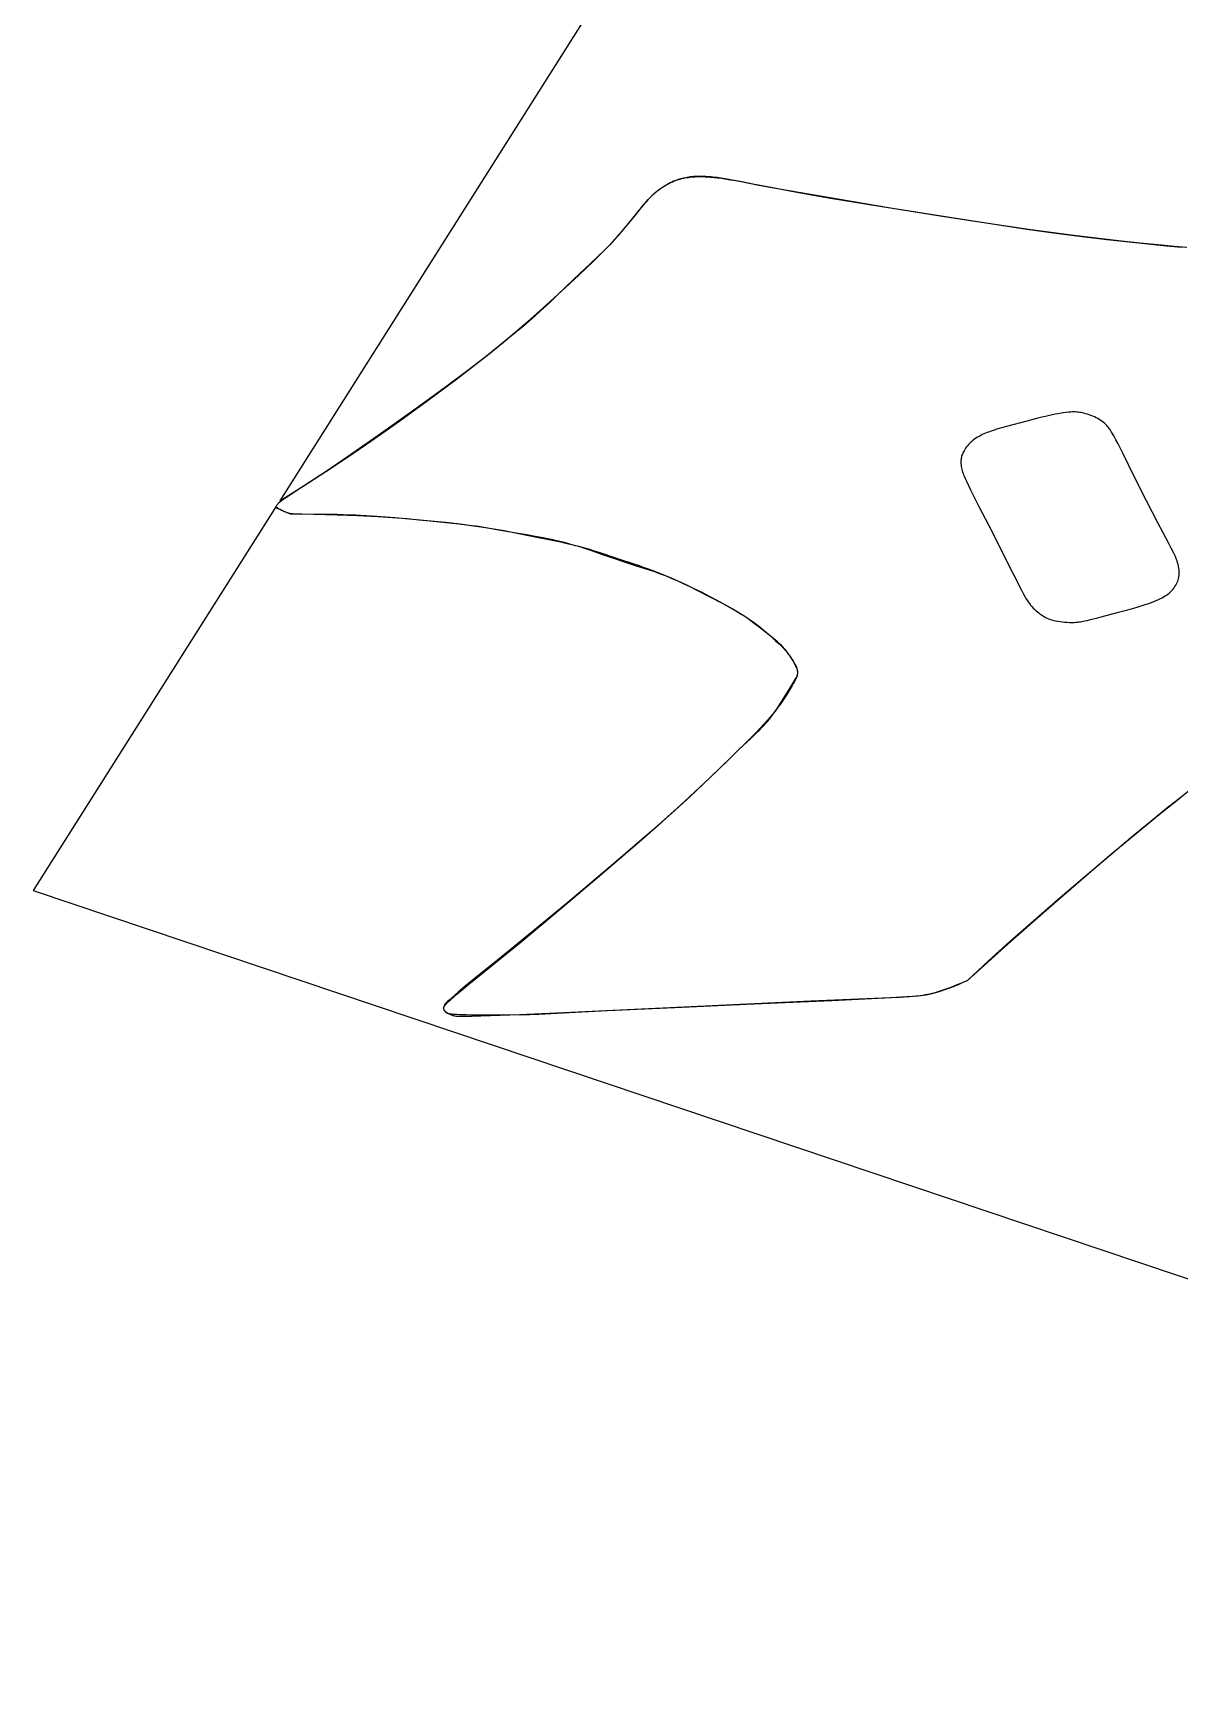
# Model space of a CAD drawing. Extents: x -19 to 976, y -62 to 664.
# Drawn here: x -19.4 to 306.5, y -61.5 to 411.2 of the extents above; entities that cross this region are included whole.
import ezdxf

# ---------------------------------------------------------------- set-up
doc = ezdxf.new("R2010")
doc.units = 0

msp = doc.modelspace()

# ---------------------------------------------------------------- linework, layer by layer
at = {"layer": '12'}
for p, q in [((294.623846, 663.977937), (50.701576, 278.2385)), ((161.253416, 368.450676), (161.763269, 368.699908)), ((161.763269, 368.699908), (162.286121, 368.93439)), ((162.286121, 368.93439), (162.821171, 369.153757)), ((162.821171, 369.153757), (163.367592, 369.357679)), ((163.367592, 369.357679), (163.90869, 369.539967)), ((163.90869, 369.539967), (164.460145, 369.704936)), ((164.460145, 369.704936), (165.020916, 369.852272)), ((165.020916, 369.852272), (165.589941, 369.981698)), ((165.589941, 369.981698), (166.166146, 370.092964)), ((166.166146, 370.092964), (166.748438, 370.185866)), ((166.748438, 370.185866), (167.222031, 370.247532)), ((167.222031, 370.247532), (167.698026, 370.29844)), ((167.698026, 370.29844), (168.175962, 370.338537)), ((168.175962, 370.338537), (168.655375, 370.367786)), ((168.655375, 370.367786), (169.361726, 370.393414)), ((169.361726, 370.393414), (170.068876, 370.400798)), ((170.068876, 370.400798), (170.77594, 370.389928)), ((170.77594, 370.389928), (171.570679, 370.35934)), ((171.570679, 370.35934), (172.363991, 370.313089)), ((172.363991, 370.313089), (173.155298, 370.25121)), ((173.155298, 370.25121), (174.182961, 370.151504)), ((174.182961, 370.151504), (175.207701, 370.036918)), ((175.207701, 370.036918), (176.229114, 369.907501)), ((176.229114, 369.907501), (177.246793, 369.763304)), ((177.246793, 369.763304), (178.83621, 369.518544)), ((178.83621, 369.518544), (180.42034, 369.256202)), ((180.42034, 369.256202), (181.998816, 368.976335)), ((181.998816, 368.976335), (185.684103, 368.282528)), ((155.446343, 363.852831), (155.924919, 364.361049)), ((155.924919, 364.361049), (156.384116, 364.829641)), ((156.384116, 364.829641), (156.858524, 365.290107)), ((156.858524, 365.290107), (157.347878, 365.742181)), ((157.347878, 365.742181), (157.793073, 366.132779)), ((157.793073, 366.132779), (158.25611, 366.512192)), ((158.25611, 366.512192), (158.736459, 366.879982)), ((158.736459, 366.879982), (159.233574, 367.235734)), ((159.233574, 367.235734), (159.746885, 367.579041)), ((159.746885, 367.579041), (160.275811, 367.909508)), ((160.275811, 367.909508), (160.757341, 368.187075)), ((160.757341, 368.187075), (161.253416, 368.450676)), ((185.684103, 368.282528), (189.35947, 367.561291)), ((189.35947, 367.561291), (197.642184, 365.954188)), ((197.642184, 365.954188), (202.425871, 365.087457)), ((202.425871, 365.087457), (207.223862, 364.263831)), ((207.223862, 364.263831), (221.266489, 361.969591)), ((148.976559, 356.05392), (153.115356, 361.1551)), ((153.115356, 361.1551), (154.520971, 362.820916)), ((154.520971, 362.820916), (154.978326, 363.339414)), ((154.978326, 363.339414), (155.446343, 363.852831)), ((221.266489, 361.969591), (241.745906, 358.72251)), ((147.070009, 353.805965), (148.034048, 354.925088)), ((148.034048, 354.925088), (148.976559, 356.05392)), ((241.745906, 358.72251), (263.10835, 355.4897)), ((263.10835, 355.4897), (271.339745, 354.335513)), ((142.983183, 349.450294), (144.038536, 350.521458)), ((144.038536, 350.521458), (145.072422, 351.603692)), ((145.072422, 351.603692), (146.084622, 352.696768)), ((146.084622, 352.696768), (147.070009, 353.805965)), ((271.339745, 354.335513), (279.592212, 353.264298)), ((279.592212, 353.264298), (285.857183, 352.518272)), ((285.857183, 352.518272), (292.134049, 351.827434)), ((292.134049, 351.827434), (302.786576, 350.75491)), ((302.786576, 350.75491), (307.074709, 350.365222)), ((135.827697, 342.500782), (139.752293, 346.275147)), ((139.752293, 346.275147), (142.983183, 349.450294)), ((131.835786, 338.764135), (135.827697, 342.500782)), ((125.587171, 333.075868), (131.835786, 338.764135)), ((121.9165, 329.824665), (125.587171, 333.075868)), ((114.253923, 323.305001), (118.192291, 326.605989)), ((118.192291, 326.605989), (121.9165, 329.824665)), ((110.241763, 320.051597), (114.253923, 323.305001)), ((105.597423, 316.403544), (110.241763, 320.051597)), ((92.894073, 306.850092), (100.885552, 312.801819)), ((100.885552, 312.801819), (105.597423, 316.403544)), ((84.788497, 300.980959), (92.894073, 306.850092)), ((270.330448, 302.64754), (269.519064, 302.473917)), ((271.145864, 302.810811), (270.330448, 302.64754)), ((271.965066, 302.963679), (271.145864, 302.810811)), ((272.787801, 303.106098), (271.965066, 302.963679)), ((273.487878, 303.217506), (272.787801, 303.106098)), ((274.192482, 303.31252), (273.487878, 303.217506)), ((274.900898, 303.391049), (274.192482, 303.31252)), ((275.612399, 303.453004), (274.900898, 303.391049)), ((276.020195, 303.475971), (275.612399, 303.453004)), ((276.429046, 303.484355), (276.020195, 303.475971)), ((276.837969, 303.47814), (276.429046, 303.484355)), ((277.245981, 303.45734), (276.837969, 303.47814)), ((277.652111, 303.422004), (277.245981, 303.45734)), ((278.056715, 303.366243), (277.652111, 303.422004)), ((278.457155, 303.29631), (278.056715, 303.366243)), ((278.852502, 303.212369), (278.457155, 303.29631)), ((279.241831, 303.11462), (278.852502, 303.212369)), ((279.771008, 302.972896), (279.241831, 303.11462)), ((280.292589, 302.816922), (279.771008, 302.972896)), ((280.805855, 302.646915), (280.292589, 302.816922)), ((281.310095, 302.463109), (280.805855, 302.646915)), ((76.570428, 295.195585), (84.788497, 300.980959)), ((252.951204, 298.04297), (252.16825, 297.770478)), ((253.742351, 298.302575), (252.951204, 298.04297)), ((254.541291, 298.54917), (253.742351, 298.302575)), ((255.912893, 298.952924), (254.541291, 298.54917)), ((257.293414, 299.34018), (255.912893, 298.952924)), ((263.102282, 300.874765), (257.293414, 299.34018)), ((266.242662, 301.69218), (263.102282, 300.874765)), ((263.102282, 300.874765), (263.102282, 300.874765)), ((267.329628, 301.964185), (266.242662, 301.69218)), ((268.421836, 302.224781), (267.329628, 301.964185)), ((269.519064, 302.473917), (268.421836, 302.224781)), ((281.804612, 302.265758), (281.310095, 302.463109)), ((282.288719, 302.055135), (281.804612, 302.265758)), ((282.76025, 301.823566), (282.288719, 302.055135)), ((283.218716, 301.578446), (282.76025, 301.823566)), ((283.663379, 301.320163), (283.218716, 301.578446)), ((284.093532, 301.04913), (283.663379, 301.320163)), ((284.508484, 300.765783), (284.093532, 301.04913)), ((284.907579, 300.470574), (284.508484, 300.765783)), ((285.134124, 300.294088), (284.907579, 300.470574)), ((285.350308, 300.110827), (285.134124, 300.294088)), ((285.555753, 299.921113), (285.350308, 300.110827)), ((285.812407, 299.654256), (285.555753, 299.921113)), ((286.051348, 299.378792), (285.812407, 299.654256)), ((286.272026, 299.095344), (286.051348, 299.378792)), ((286.567643, 298.683246), (286.272026, 299.095344)), ((286.845191, 298.264522), (286.567643, 298.683246)), ((287.175226, 297.732587), (286.845191, 298.264522)), ((70.224764, 290.858655), (76.570428, 295.195585)), ((76.570428, 295.195585), (76.570428, 295.195585)), ((245.653971, 293.151309), (245.40233, 292.769839)), ((245.925122, 293.525609), (245.653971, 293.151309)), ((246.215401, 293.892202), (245.925122, 293.525609)), ((246.524397, 294.250572), (246.215401, 293.892202)), ((246.808259, 294.551426), (246.524397, 294.250572)), ((247.108898, 294.843486), (246.808259, 294.551426)), ((247.425811, 295.126256), (247.108898, 294.843486)), ((247.758452, 295.399254), (247.425811, 295.126256)), ((248.169361, 295.707085), (247.758452, 295.399254)), ((248.597322, 296.002308), (248.169361, 295.707085)), ((249.041604, 296.284421), (248.597322, 296.002308)), ((249.485309, 296.549233), (249.041604, 296.284421)), ((249.942995, 296.801078), (249.485309, 296.549233)), ((250.41395, 297.039563), (249.942995, 296.801078)), ((250.840747, 297.236967), (250.41395, 297.039563)), ((251.275672, 297.424703), (250.840747, 297.236967)), ((251.718313, 297.602596), (251.275672, 297.424703)), ((252.16825, 297.770478), (251.718313, 297.602596)), ((287.492655, 297.196593), (287.175226, 297.732587)), ((287.797391, 296.656695), (287.492655, 297.196593)), ((288.415622, 295.517388), (287.797391, 296.656695)), ((289.014659, 294.372645), (288.415622, 295.517388)), ((290.453517, 291.535009), (289.014659, 294.372645)), ((63.797241, 286.586285), (70.224764, 290.858655)), ((244.33349, 289.70204), (244.326182, 289.250939)), ((244.326182, 289.250939), (244.339601, 288.799912)), ((244.355801, 289.999743), (244.33349, 289.70204)), ((244.339601, 288.799912), (244.37373, 288.349466)), ((244.39514, 290.296508), (244.355801, 289.999743)), ((244.37373, 288.349466), (244.409985, 287.962648)), ((244.451441, 290.591817), (244.39514, 290.296508)), ((244.524606, 290.885153), (244.451441, 290.591817)), ((244.614507, 291.176005), (244.524606, 290.885153)), ((244.740041, 291.50271), (244.614507, 291.176005)), ((244.881792, 291.825872), (244.740041, 291.50271)), ((245.039565, 292.14506), (244.881792, 291.825872)), ((245.213154, 292.459853), (245.039565, 292.14506)), ((245.40233, 292.769839), (245.213154, 292.459853)), ((293.721533, 284.931919), (290.453517, 291.535009)), ((57.289096, 282.379296), (63.797241, 286.586285)), ((244.409985, 287.962648), (244.468861, 287.577313)), ((244.468861, 287.577313), (244.550251, 287.194162)), ((244.550251, 287.194162), (244.654003, 286.813893)), ((244.654003, 286.813893), (244.78598, 286.402782)), ((244.78598, 286.402782), (244.930991, 285.994011)), ((244.930991, 285.994011), (245.088966, 285.587802)), ((245.088966, 285.587802), (245.337314, 284.988805)), ((245.337314, 284.988805), (245.597167, 284.39241)), ((245.597167, 284.39241), (245.868477, 283.798731)), ((245.868477, 283.798731), (246.458387, 282.55555)), ((297.09157, 278.187308), (293.721533, 284.931919)), ((50.701576, 278.2385), (57.289096, 282.379296)), ((246.458387, 282.55555), (247.065642, 281.316815)), ((247.065642, 281.316815), (249.460938, 276.583637)), ((49.529288, 276.463283), (-19.429907, 167.410999)), ((49.919026, 276.203507), (49.529288, 276.463283)), ((50.322345, 275.954997), (49.919026, 276.203507)), ((50.73863, 275.718127), (50.322345, 275.954997)), ((51.167256, 275.49326), (50.73863, 275.718127)), ((51.607566, 275.280734), (51.167256, 275.49326)), ((51.969722, 275.120769), (51.607566, 275.280734)), ((52.342798, 274.974756), (51.969722, 275.120769)), ((52.725784, 274.843086), (52.342798, 274.974756)), ((53.117647, 274.726117), (52.725784, 274.843086)), ((53.517322, 274.624168), (53.117647, 274.726117)), ((53.896649, 274.55219), (53.517322, 274.624168)), ((54.280835, 274.495553), (53.896649, 274.55219)), ((54.668715, 274.454427), (54.280835, 274.495553)), ((55.083105, 274.428445), (54.668715, 274.454427)), ((55.497706, 274.4061), (55.083105, 274.428445)), ((55.937061, 274.393257), (55.497706, 274.4061)), ((56.946407, 274.380385), (55.937061, 274.393257)), ((61.902208, 274.36959), (56.946407, 274.380385)), ((64.432424, 274.347217), (61.902208, 274.36959)), ((66.96201, 274.300299), (64.432424, 274.347217)), ((68.728681, 274.247705), (66.96201, 274.300299)), ((70.494312, 274.178998), (68.728681, 274.247705)), ((72.258623, 274.09419), (70.494312, 274.178998)), ((249.460938, 276.583637), (252.226514, 271.196689)), ((300.210052, 272.137141), (297.09157, 278.187308)), ((75.263439, 273.921226), (72.258623, 274.09419)), ((78.265182, 273.721875), (75.263439, 273.921226)), ((83.401731, 273.342191), (78.265182, 273.721875)), ((88.531623, 272.917342), (83.401731, 273.342191)), ((93.654106, 272.447386), (88.531623, 272.917342)), ((97.79674, 272.025967), (93.654106, 272.447386)), ((101.929964, 271.558031), (97.79674, 272.025967)), ((104.551787, 271.231022), (101.929964, 271.558031)), ((107.165487, 270.871123), (104.551787, 271.231022)), ((109.770293, 270.47844), (107.165487, 270.871123)), ((112.115999, 270.084482), (109.770293, 270.47844)), ((114.452153, 269.661436), (112.115999, 270.084482)), ((116.778077, 269.209417), (114.452153, 269.661436)), ((252.226514, 271.196689), (259.083272, 257.624684)), ((303.478145, 266.055852), (300.210052, 272.137141)), ((123.298907, 267.879951), (116.778077, 269.209417)), ((128.122478, 266.915041), (123.298907, 267.879951)), ((130.462994, 266.433406), (128.122478, 266.915041)), ((132.79265, 265.924543), (130.462994, 266.433406)), ((133.777356, 265.696413), (132.79265, 265.924543)), ((134.757477, 265.458022), (133.777356, 265.696413)), ((135.73282, 265.209421), (134.757477, 265.458022)), ((136.763167, 264.930363), (135.73282, 265.209421)), ((137.787217, 264.639242), (136.763167, 264.930363)), ((304.130733, 264.793451), (303.478145, 266.055852)), ((304.760968, 263.525027), (304.130733, 264.793451)), ((138.804708, 264.336136), (137.787217, 264.639242)), ((139.815371, 264.021125), (138.804708, 264.336136)), ((141.740557, 263.395743), (139.815371, 264.021125)), ((146.181823, 261.903412), (141.740557, 263.395743)), ((151.421943, 260.193725), (146.181823, 261.903412)), ((152.898383, 259.697334), (151.421943, 260.193725)), ((305.036683, 262.937855), (304.760968, 263.525027)), ((305.296315, 262.346796), (305.036683, 262.937855)), ((305.53976, 261.752088), (305.296315, 262.346796)), ((305.766921, 261.153963), (305.53976, 261.752088)), ((305.944064, 260.635014), (305.766921, 261.153963)), ((306.096551, 260.111919), (305.944064, 260.635014)), ((306.224195, 259.585297), (306.096551, 260.111919)), ((154.36421, 259.18449), (152.898383, 259.697334)), ((155.819067, 258.65531), (154.36421, 259.18449)), ((157.262624, 258.109924), (155.819067, 258.65531)), ((158.945989, 257.441548), (157.262624, 258.109924)), ((160.615215, 256.754587), (158.945989, 257.441548)), ((162.269921, 256.049194), (160.615215, 256.754587)), ((163.909719, 255.325537), (162.269921, 256.049194)), ((166.203631, 254.281405), (163.909719, 255.325537)), ((259.083272, 257.624684), (261.507775, 252.81778)), ((305.805153, 254.97127), (305.967116, 255.358462)), ((305.967116, 255.358462), (306.105133, 255.750554)), ((306.105133, 255.750554), (306.218919, 256.14676)), ((306.218919, 256.14676), (306.308248, 256.546285)), ((306.326849, 259.055782), (306.224195, 259.585297)), ((306.308248, 256.546285), (306.372942, 256.948325)), ((306.385231, 258.623909), (306.326849, 259.055782)), ((306.372942, 256.948325), (306.412869, 257.352079)), ((306.418952, 258.190641), (306.385231, 258.623909)), ((306.412869, 257.352079), (306.42795, 257.756726)), ((306.42795, 257.756726), (306.418952, 258.190641)), ((168.474045, 253.210325), (166.203631, 254.281405)), ((170.720376, 252.112578), (168.474045, 253.210325)), ((172.807459, 251.057032), (170.720376, 252.112578)), ((174.869347, 249.975488), (172.807459, 251.057032)), ((261.507775, 252.81778), (262.002037, 251.896632)), ((262.002037, 251.896632), (262.519081, 250.982157)), ((262.519081, 250.982157), (262.821212, 250.475603)), ((301.062521, 250.42147), (301.510602, 250.653687)), ((301.510602, 250.653687), (301.945123, 250.899219)), ((301.945123, 250.899219), (302.365337, 251.157649)), ((302.365337, 251.157649), (302.770532, 251.428532)), ((302.770532, 251.428532), (303.160009, 251.711404)), ((303.160009, 251.711404), (303.491498, 251.976663)), ((303.491498, 251.976663), (303.806741, 252.252249)), ((303.806741, 252.252249), (304.105128, 252.537638)), ((304.105128, 252.537638), (304.386087, 252.832277)), ((304.386087, 252.832277), (304.649084, 253.135605)), ((304.649084, 253.135605), (304.92499, 253.486883)), ((304.92499, 253.486883), (305.179037, 253.846819)), ((305.179037, 253.846819), (305.410717, 254.214689)), ((305.410717, 254.214689), (305.619561, 254.589759)), ((305.619561, 254.589759), (305.805153, 254.97127)), ((176.905433, 248.868264), (174.869347, 249.975488)), ((178.189609, 248.14765), (176.905433, 248.868264)), ((179.45687, 247.411288), (178.189609, 248.14765)), ((180.706848, 246.65939), (179.45687, 247.411288)), ((181.939186, 245.892165), (180.706848, 246.65939)), ((182.874323, 245.282965), (181.939186, 245.892165)), ((262.821212, 250.475603), (263.138908, 249.974137)), ((263.138908, 249.974137), (263.472011, 249.478012)), ((263.472011, 249.478012), (263.796355, 249.027135)), ((263.796355, 249.027135), (264.142706, 248.585043)), ((264.142706, 248.585043), (264.51061, 248.152308)), ((264.51061, 248.152308), (264.899598, 247.729488)), ((264.899598, 247.729488), (265.309164, 247.317125)), ((265.309164, 247.317125), (265.675538, 246.978678)), ((265.675538, 246.978678), (266.058311, 246.650019)), ((266.058311, 246.650019), (266.456986, 246.331569)), ((266.456986, 246.331569), (266.871056, 246.023741)), ((266.871056, 246.023741), (267.230427, 245.768639)), ((284.223229, 245.196586), (289.135059, 246.526228)), ((289.135059, 246.526228), (291.809023, 247.259879)), ((291.809023, 247.259879), (294.469343, 248.019438)), ((294.469343, 248.019438), (295.313907, 248.272461)), ((295.313907, 248.272461), (296.15374, 248.533714)), ((296.15374, 248.533714), (296.988697, 248.803149)), ((296.988697, 248.803149), (297.741679, 249.057408)), ((297.741679, 249.057408), (298.486258, 249.324504)), ((298.486258, 249.324504), (299.222016, 249.604287)), ((299.222016, 249.604287), (299.848747, 249.860629)), ((299.848747, 249.860629), (300.462509, 250.13314)), ((300.462509, 250.13314), (301.062521, 250.42147)), ((183.79203, 244.659828), (182.874323, 245.282965)), ((184.691908, 244.023024), (183.79203, 244.659828)), ((185.573577, 243.372818), (184.691908, 244.023024)), ((187.002016, 242.270247), (185.573577, 243.372818)), ((191.048478, 239.044486), (187.002016, 242.270247)), ((267.230427, 245.768639), (267.603091, 245.523885)), ((267.603091, 245.523885), (267.988488, 245.289848)), ((267.988488, 245.289848), (268.279451, 245.131336)), ((268.279451, 245.131336), (268.580013, 244.982648)), ((268.580013, 244.982648), (268.88955, 244.844096)), ((268.88955, 244.844096), (269.262341, 244.690681)), ((269.262341, 244.690681), (269.644425, 244.549944)), ((269.644425, 244.549944), (270.034988, 244.422177)), ((270.034988, 244.422177), (270.433206, 244.307655)), ((270.433206, 244.307655), (270.838232, 244.20662)), ((270.838232, 244.20662), (271.249206, 244.119285)), ((271.249206, 244.119285), (271.903282, 243.996205)), ((271.903282, 243.996205), (272.563134, 243.890785)), ((272.563134, 243.890785), (273.227868, 243.803167)), ((273.227868, 243.803167), (273.896579, 243.733472)), ((273.896579, 243.733472), (274.56836, 243.681795)), ((274.56836, 243.681795), (275.242296, 243.648206)), ((275.242296, 243.648206), (275.682794, 243.639822)), ((275.682794, 243.639822), (276.123407, 243.643919)), ((276.123407, 243.643919), (276.563467, 243.66049)), ((276.563467, 243.66049), (277.002315, 243.68951)), ((277.002315, 243.68951), (277.439284, 243.730935)), ((277.439284, 243.730935), (277.869864, 243.782744)), ((277.869864, 243.782744), (278.298272, 243.843363)), ((278.298272, 243.843363), (278.724172, 243.912751)), ((278.724172, 243.912751), (279.492236, 244.055223)), ((279.492236, 244.055223), (280.253989, 244.214693)), ((280.253989, 244.214693), (281.584992, 244.524801)), ((281.584992, 244.524801), (282.90821, 244.852134)), ((282.90821, 244.852134), (284.223229, 245.196586)), ((191.627858, 238.570178), (191.048478, 239.044486)), ((192.19413, 238.087525), (191.627858, 238.570178)), ((192.74706, 237.596723), (192.19413, 238.087525)), ((193.286436, 237.097963), (192.74706, 237.596723)), ((193.704316, 236.68216), (193.286436, 237.097963)), ((194.102884, 236.256397), (193.704316, 236.68216)), ((194.481693, 235.82115), (194.102884, 236.256397)), ((194.840321, 235.376908), (194.481693, 235.82115)), ((195.231831, 234.849816), (194.840321, 235.376908)), ((195.60434, 234.315456), (195.231831, 234.849816)), ((195.957594, 233.77419), (195.60434, 234.315456)), ((196.290512, 233.250698), (195.957594, 233.77419)), ((196.61201, 232.723426), (196.290512, 233.250698)), ((196.922004, 232.192502), (196.61201, 232.723426)), ((197.183231, 231.716443), (196.922004, 232.192502)), ((197.420562, 231.233779), (197.183231, 231.716443)), ((196.213405, 225.831147), (197.223273, 227.390974)), ((197.223273, 227.390974), (197.398877, 227.67921)), ((197.398877, 227.67921), (197.561915, 227.971342)), ((197.633685, 230.745145), (197.420562, 231.233779)), ((197.561915, 227.971342), (197.687822, 228.230361)), ((197.743235, 230.450302), (197.633685, 230.745145)), ((197.687822, 228.230361), (197.792282, 228.4944)), ((197.829551, 230.151383), (197.743235, 230.450302)), ((197.792282, 228.4944), (197.854935, 228.701334)), ((197.892353, 229.849362), (197.829551, 230.151383)), ((197.854935, 228.701334), (197.900309, 228.910653)), ((197.931439, 229.54522), (197.892353, 229.849362)), ((197.900309, 228.910653), (197.928244, 229.121588)), ((197.928244, 229.121588), (197.938633, 229.333369)), ((197.938633, 229.333369), (197.931439, 229.54522)), ((193.113441, 220.799953), (194.78521, 223.519968)), ((194.78521, 223.519968), (196.213405, 225.831147)), ((190.39084, 216.782288), (190.877504, 217.433966)), ((190.877504, 217.433966), (191.344553, 218.093228)), ((191.344553, 218.093228), (191.951534, 218.989405)), ((191.951534, 218.989405), (192.541204, 219.891705)), ((192.541204, 219.891705), (193.113441, 220.799953)), ((185.808286, 211.851944), (187.042393, 213.041119)), ((187.042393, 213.041119), (187.646908, 213.643774)), ((187.646908, 213.643774), (188.234769, 214.255125)), ((188.234769, 214.255125), (188.805745, 214.874925)), ((188.805745, 214.874925), (189.359606, 215.502928)), ((189.359606, 215.502928), (189.884793, 216.138507)), ((189.884793, 216.138507), (190.39084, 216.782288)), ((181.401381, 207.704858), (184.553025, 210.674599)), ((184.553025, 210.674599), (185.808286, 211.851944)), ((172.763135, 199.312296), (178.301801, 204.706125)), ((178.301801, 204.706125), (181.401381, 207.704858)), ((168.714153, 195.475133), (172.763135, 199.312296)), ((164.594704, 191.678053), (168.714153, 195.475133)), ((309.353198, 195.826113), (306.066112, 193.276181)), ((159.145427, 186.790819), (164.594704, 191.678053)), ((302.819605, 190.698762), (298.285554, 187.02035)), ((306.066112, 193.276181), (302.819605, 190.698762)), ((153.630792, 181.94271), (159.145427, 186.790819)), ((298.285554, 187.02035), (293.800911, 183.309883)), ((141.586814, 171.551992), (153.630792, 181.94271)), ((293.800911, 183.309883), (282.038304, 173.361602)), ((130.499259, 162.16373), (141.586814, 171.551992)), ((282.038304, 173.361602), (269.296136, 162.370552)), ((-19.429907, 167.410999), (661.634306, -61.526108)), ((119.279188, 152.859538), (130.499259, 162.16373)), ((269.296136, 162.370552), (257.656718, 152.148487)), ((104.424963, 140.747283), (119.279188, 152.859538)), ((257.656718, 152.148487), (246.160961, 141.840361)), ((246.160961, 141.840361), (245.174307, 141.403458)), ((99.130579, 136.267225), (100.070105, 137.099283)), ((100.070105, 137.099283), (101.027406, 137.9205)), ((101.027406, 137.9205), (104.424963, 140.747283)), ((228.835591, 137.160457), (224.291294, 136.949377)), ((229.724301, 137.209211), (228.835591, 137.160457)), ((230.611458, 137.271187), (229.724301, 137.209211)), ((231.496699, 137.34636), (230.611458, 137.271187)), ((232.172011, 137.415439), (231.496699, 137.34636)), ((232.844162, 137.499329), (232.172011, 137.415439)), ((233.512539, 137.59795), (232.844162, 137.499329)), ((234.176539, 137.711215), (233.512539, 137.59795)), ((234.835552, 137.839022), (234.176539, 137.711215)), ((235.488984, 137.981251), (234.835552, 137.839022)), ((236.136239, 138.137775), (235.488984, 137.981251)), ((236.967384, 138.363705), (236.136239, 138.137775)), ((237.789118, 138.607242), (236.967384, 138.363705)), ((238.600748, 138.868179), (237.789118, 138.607242)), ((239.453195, 139.158477), (238.600748, 138.868179)), ((240.298852, 139.459146), (239.453195, 139.158477)), ((241.13748, 139.770104), (240.298852, 139.459146)), ((242.159725, 140.1611), (241.13748, 139.770104)), ((243.173443, 140.563725), (242.159725, 140.1611)), ((244.178383, 140.977877), (243.173443, 140.563725)), ((245.174307, 141.403458), (244.178383, 140.977877)), ((97.252954, 134.062106), (97.270024, 134.178602)), ((97.257818, 133.944999), (97.252954, 134.062106)), ((97.279211, 133.796268), (97.257818, 133.944999)), ((97.270024, 134.178602), (97.30871, 134.292316)), ((97.317879, 133.649398), (97.279211, 133.796268)), ((97.30871, 134.292316), (97.38398, 134.436867)), ((97.373536, 133.50546), (97.317879, 133.649398)), ((97.445783, 133.365497), (97.373536, 133.50546)), ((97.38398, 134.436867), (97.473683, 134.576972)), ((97.550045, 133.213955), (97.445783, 133.365497)), ((97.473683, 134.576972), (97.577336, 134.711862)), ((97.672578, 133.069861), (97.550045, 133.213955)), ((97.577336, 134.711862), (97.782057, 134.953007)), ((97.812387, 132.934387), (97.672578, 133.069861)), ((97.782057, 134.953007), (98.00069, 135.187571)), ((97.968341, 132.808629), (97.812387, 132.934387)), ((98.181689, 132.660481), (97.968341, 132.808629)), ((98.00069, 135.187571), (98.366701, 135.553318)), ((98.405541, 132.520817), (98.181689, 132.660481)), ((98.366701, 135.553318), (98.74339, 135.913258)), ((98.639263, 132.39003), (98.405541, 132.520817)), ((98.882197, 132.268487), (98.639263, 132.39003)), ((98.74339, 135.913258), (99.130579, 136.267225)), ((129.452656, 132.563669), (118.828493, 132.092756)), ((201.697385, 135.91049), (129.452656, 132.563669)), ((224.291294, 136.949377), (201.697385, 135.91049)), ((99.242958, 132.103503), (98.882197, 132.268487)), ((99.61449, 131.951748), (99.242958, 132.103503)), ((99.995872, 131.813599), (99.61449, 131.951748)), ((100.174375, 131.756082), (99.995872, 131.813599)), ((100.358228, 131.708358), (100.174375, 131.756082)), ((100.546427, 131.670692), (100.358228, 131.708358)), ((100.882188, 131.626088), (100.546427, 131.670692)), ((101.220884, 131.595487), (100.882188, 131.626088)), ((101.561424, 131.578989), (101.220884, 131.595487)), ((102.145604, 131.562114), (101.561424, 131.578989)), ((102.730188, 131.556432), (102.145604, 131.562114)), ((103.955314, 131.563773), (102.730188, 131.556432)), ((105.180089, 131.58645), (103.955314, 131.563773)), ((107.872534, 131.661767), (105.180089, 131.58645)), ((110.563833, 131.756349), (107.872534, 131.661767)), ((118.828493, 132.092756), (110.563833, 131.756349))]:
    msp.add_line(p, q, dxfattribs=at)
at = {"layer": '13'}
for p, q in [((162.147274, 368.838299), (161.656426, 368.600207)), ((162.650429, 369.062319), (162.147274, 368.838299)), ((163.068333, 369.229662), (162.650429, 369.062319)), ((163.494273, 369.38586), (163.068333, 369.229662)), ((163.927692, 369.530706), (163.494273, 369.38586)), ((164.368023, 369.664014), (163.927692, 369.530706)), ((164.932899, 369.821424), (164.368023, 369.664014)), ((165.505153, 369.963965), (164.932899, 369.821424)), ((166.08405, 370.091446), (165.505153, 369.963965)), ((166.503082, 370.17265), (166.08405, 370.091446)), ((166.925687, 370.243329), (166.503082, 370.17265)), ((167.351368, 370.303397), (166.925687, 370.243329)), ((167.779622, 370.352787), (167.351368, 370.303397)), ((168.317902, 370.395776), (167.779622, 370.352787)), ((168.858185, 370.422226), (168.317902, 370.395776)), ((169.399515, 370.43209), (168.858185, 370.422226)), ((170.189266, 370.427739), (169.399515, 370.43209)), ((171.823201, 370.390198), (170.189266, 370.427739)), ((172.666337, 370.349515), (171.823201, 370.390198)), ((173.2472, 370.304829), (172.666337, 370.349515)), ((173.826228, 370.248938), (173.2472, 370.304829)), ((174.403029, 370.181884), (173.826228, 370.248938)), ((174.977186, 370.103711), (174.403029, 370.181884)), ((176.094253, 369.931274), (174.977186, 370.103711)), ((177.207051, 369.744752), (176.094253, 369.931274)), ((178.315254, 369.544202), (177.207051, 369.744752)), ((182.274952, 368.783919), (178.315254, 369.544202)), ((186.912486, 367.879186), (182.274952, 368.783919)), ((155.970225, 364.464055), (155.383565, 363.865832)), ((156.425487, 364.896265), (155.970225, 364.464055)), ((156.89597, 365.319722), (156.425487, 364.896265)), ((157.381359, 365.734143), (156.89597, 365.319722)), ((157.88132, 366.139245), (157.381359, 365.734143)), ((158.395524, 366.534759), (157.88132, 366.139245)), ((158.9509, 366.940912), (158.395524, 366.534759)), ((159.522894, 367.334615), (158.9509, 366.940912)), ((160.110976, 367.71551), (159.522894, 367.334615)), ((160.714606, 368.083247), (160.110976, 367.71551)), ((161.178633, 368.348394), (160.714606, 368.083247)), ((161.656426, 368.600207), (161.178633, 368.348394)), ((194.940731, 366.416682), (186.912486, 367.879186)), ((224.303905, 361.416418), (194.940731, 366.416682)), ((151.690149, 359.456533), (149.758983, 357.092712)), ((153.743638, 362.0122), (151.690149, 359.456533)), ((154.269952, 362.639554), (153.743638, 362.0122)), ((154.816699, 363.257548), (154.269952, 362.639554)), ((155.383565, 363.865832), (154.816699, 363.257548)), ((238.949993, 359.044306), (224.303905, 361.416418)), ((147.791168, 354.745018), (146.79276, 353.564938)), ((149.758983, 357.092712), (147.791168, 354.745018)), ((252.079194, 357.028335), (238.949993, 359.044306)), ((264.239408, 355.289605), (252.079194, 357.028335)), ((276.434715, 353.686872), (264.239408, 355.289605)), ((143.723031, 350.209395), (143.012977, 349.494668)), ((144.419503, 350.931196), (143.723031, 350.209395)), ((145.102253, 351.65993), (144.419503, 350.931196)), ((145.771156, 352.395458), (145.102253, 351.65993)), ((146.79276, 353.564938), (145.771156, 352.395458)), ((289.104389, 352.163462), (276.434715, 353.686872)), ((295.235623, 351.489), (289.104389, 352.163462)), ((301.377962, 350.870556), (295.235623, 351.489)), ((304.986021, 350.541535), (301.377962, 350.870556)), ((308.599185, 350.243747), (304.986021, 350.541535)), ((139.01078, 345.648296), (134.311603, 341.205036)), ((141.028043, 347.56254), (139.01078, 345.648296)), ((143.012977, 349.494668), (141.028043, 347.56254)), ((134.311603, 341.205036), (129.57214, 336.639565)), ((129.57214, 336.639565), (127.224396, 334.401713)), ((124.834906, 332.187472), (123.251403, 330.769814)), ((127.224396, 334.401713), (124.834906, 332.187472)), ((120.015467, 327.976262), (117.588213, 325.950136)), ((121.644849, 329.366011), (120.015467, 327.976262)), ((123.251403, 330.769814), (121.644849, 329.366011)), ((115.135825, 323.940162), (109.880415, 319.715259)), ((117.588213, 325.950136), (115.135825, 323.940162)), ((109.880415, 319.715259), (104.524965, 315.557675)), ((104.524965, 315.557675), (97.744682, 310.487168)), ((97.744682, 310.487168), (89.413489, 304.435243)), ((89.413489, 304.435243), (79.621118, 297.464173)), ((79.621118, 297.464173), (70.16979, 290.866883)), ((70.16979, 290.866883), (63.850688, 286.577513)), ((63.850688, 286.577513), (57.4418, 282.359549)), ((52.827064, 279.345317), (52.116132, 278.864716)), ((53.544121, 279.821058), (52.827064, 279.345317)), ((57.4418, 282.359549), (53.544121, 279.821058)), ((49.519917, 276.458235), (49.491531, 276.322542)), ((49.491531, 276.322542), (53.652319, 274.53025)), ((49.563699, 276.591737), (49.519917, 276.458235)), ((49.622572, 276.722113), (49.563699, 276.591737)), ((49.696129, 276.848467), (49.622572, 276.722113)), ((49.825361, 277.023092), (49.696129, 276.848467)), ((49.96924, 277.191522), (49.825361, 277.023092)), ((50.127208, 277.353098), (49.96924, 277.191522)), ((50.298649, 277.507201), (50.127208, 277.353098)), ((50.659652, 277.809095), (50.298649, 277.507201)), ((51.037701, 278.099686), (50.659652, 277.809095)), ((51.571425, 278.486317), (51.037701, 278.099686)), ((52.116132, 278.864716), (51.571425, 278.486317)), ((53.652319, 274.53025), (60.330051, 274.407106)), ((60.330051, 274.407106), (67.005184, 274.223723)), ((67.005184, 274.223723), (72.754124, 274.012565)), ((72.754124, 274.012565), (78.497869, 273.736301)), ((78.497869, 273.736301), (81.299645, 273.568391)), ((81.299645, 273.568391), (84.097771, 273.370739)), ((84.097771, 273.370739), (86.89165, 273.143388)), ((86.89165, 273.143388), (90.162107, 272.839203)), ((90.162107, 272.839203), (93.428225, 272.511165)), ((93.428225, 272.511165), (99.645293, 271.870001)), ((99.645293, 271.870001), (101.696388, 271.639929)), ((101.696388, 271.639929), (103.742806, 271.388676)), ((103.742806, 271.388676), (105.78413, 271.116297)), ((105.78413, 271.116297), (107.796753, 270.817596)), ((107.796753, 270.817596), (109.803779, 270.499491)), ((109.803779, 270.499491), (111.804851, 270.162041)), ((111.804851, 270.162041), (117.839372, 269.11554)), ((117.839372, 269.11554), (120.910355, 268.597051)), ((120.910355, 268.597051), (123.246051, 268.193368)), ((123.246051, 268.193368), (125.573057, 267.763845)), ((125.573057, 267.763845), (126.753227, 267.531082)), ((126.753227, 267.531082), (127.927838, 267.283823)), ((127.927838, 267.283823), (129.09656, 267.022143)), ((129.09656, 267.022143), (130.259054, 266.746117)), ((130.259054, 266.746117), (131.50633, 266.425007)), ((131.50633, 266.425007), (132.746236, 266.08907)), ((132.746236, 266.08907), (133.978442, 265.738396)), ((133.978442, 265.738396), (135.202618, 265.373074)), ((135.202618, 265.373074), (136.418435, 264.993207)), ((136.418435, 264.993207), (139.308062, 264.053588)), ((139.308062, 264.053588), (142.179358, 263.084558)), ((142.179358, 263.084558), (152.024881, 259.773797)), ((152.024881, 259.773797), (156.605223, 258.265947)), ((156.605223, 258.265947), (157.723312, 257.883922)), ((157.723312, 257.883922), (158.832498, 257.488345)), ((158.832498, 257.488345), (159.93247, 257.079325)), ((159.93247, 257.079325), (161.022928, 256.656974)), ((161.022928, 256.656974), (162.087779, 256.218549)), ((162.087779, 256.218549), (163.141332, 255.765847)), ((163.141332, 255.765847), (164.183231, 255.299026)), ((164.183231, 255.299026), (165.213116, 254.818245)), ((165.213116, 254.818245), (167.237756, 253.836789)), ((167.237756, 253.836789), (169.240706, 252.831955)), ((169.240706, 252.831955), (172.948433, 250.931579)), ((172.948433, 250.931579), (176.612641, 248.986849)), ((176.612641, 248.986849), (177.953403, 248.246263)), ((177.953403, 248.246263), (179.280257, 247.492481)), ((179.280257, 247.492481), (180.592961, 246.725641)), ((180.592961, 246.725641), (181.891269, 245.945883)), ((181.891269, 245.945883), (182.663483, 245.475477)), ((182.663483, 245.475477), (183.427802, 244.998267)), ((183.427802, 244.998267), (184.184116, 244.514322)), ((184.184116, 244.514322), (184.938098, 244.012745)), ((184.938098, 244.012745), (185.674569, 243.497522)), ((185.674569, 243.497522), (186.393063, 242.968978)), ((186.393063, 242.968978), (187.120885, 242.40009)), ((187.120885, 242.40009), (187.8316, 241.819815)), ((187.8316, 241.819815), (188.524876, 241.228432)), ((188.524876, 241.228432), (189.577157, 240.302274)), ((189.577157, 240.302274), (190.616214, 239.368212)), ((190.616214, 239.368212), (191.638786, 238.442538)), ((191.638786, 238.442538), (192.648308, 237.509282)), ((192.648308, 237.509282), (193.235783, 236.949288)), ((193.235783, 236.949288), (193.803406, 236.378513)), ((193.803406, 236.378513), (194.350809, 235.797335)), ((194.350809, 235.797335), (194.660946, 235.441073)), ((194.660946, 235.441073), (194.956566, 235.078309)), ((194.956566, 235.078309), (195.237406, 234.709355)), ((195.237406, 234.709355), (195.503229, 234.334534)), ((195.503229, 234.334534), (195.929713, 233.68276)), ((195.929713, 233.68276), (196.723737, 232.392667)), ((196.723737, 232.392667), (197.098653, 231.757073)), ((197.098653, 231.757073), (197.26076, 231.466393)), ((197.29614, 227.436876), (196.986611, 226.847586)), ((197.26076, 231.466393), (197.408986, 231.171803)), ((197.426412, 227.706218), (197.29614, 227.436876)), ((197.408986, 231.171803), (197.543157, 230.873652)), ((197.542091, 227.979082), (197.426412, 227.706218)), ((197.642989, 228.255044), (197.542091, 227.979082)), ((197.543157, 230.873652), (197.663112, 230.572298)), ((197.728958, 228.53368), (197.642989, 228.255044)), ((197.663112, 230.572298), (197.742354, 230.321708)), ((197.791929, 228.786712), (197.728958, 228.53368)), ((197.742354, 230.321708), (197.801532, 230.06819)), ((197.834677, 229.04198), (197.791929, 228.786712)), ((197.801532, 230.06819), (197.84045, 229.812596)), ((197.857049, 229.298628), (197.834677, 229.04198)), ((197.84045, 229.812596), (197.858977, 229.555788)), ((197.858977, 229.555788), (197.857049, 229.298628)), ((194.603357, 222.862721), (194.054975, 222.013394)), ((195.478689, 224.267344), (194.603357, 222.862721)), ((196.323472, 225.681877), (195.478689, 224.267344)), ((196.662351, 226.262521), (196.323472, 225.681877)), ((196.986611, 226.847586), (196.662351, 226.262521)), ((191.206257, 218.051606), (190.62673, 217.338287)), ((191.768757, 218.772138), (191.206257, 218.051606)), ((192.314057, 219.499665), (191.768757, 218.772138)), ((192.910215, 220.331703), (192.314057, 219.499665)), ((193.49056, 221.169668), (192.910215, 220.331703)), ((194.054975, 222.013394), (193.49056, 221.169668)), ((187.357391, 213.694807), (185.998544, 212.276023)), ((188.398649, 214.808935), (187.357391, 213.694807)), ((189.417275, 215.934132), (188.398649, 214.808935)), ((190.03034, 216.632391), (189.417275, 215.934132)), ((190.62673, 217.338287), (190.03034, 216.632391)), ((184.622604, 210.866028), (178.948786, 205.203236)), ((185.998544, 212.276023), (184.622604, 210.866028)), ((178.948786, 205.203236), (173.162019, 199.601532)), ((173.162019, 199.601532), (167.263538, 194.062113)), ((167.263538, 194.062113), (162.179505, 189.439605)), ((162.179505, 189.439605), (157.011949, 184.866593)), ((287.257353, 177.940547), (301.286571, 189.495026)), ((301.286571, 189.495026), (306.665267, 193.77837)), ((157.011949, 184.866593), (145.540653, 175.00248)), ((145.540653, 175.00248), (132.520249, 164.024013)), ((271.857798, 164.880298), (287.257353, 177.940547)), ((132.520249, 164.024013), (120.375918, 153.932348)), ((265.018723, 158.936279), (271.857798, 164.880298)), ((258.261805, 152.942519), (265.018723, 158.936279)), ((120.375918, 153.932348), (111.512473, 146.717951)), ((252.169359, 147.415758), (258.261805, 152.942519)), ((111.512473, 146.717951), (105.498659, 141.881615)), ((246.160976, 141.840289), (252.169359, 147.415758)), ((105.498659, 141.881615), (103.420342, 140.187458)), ((245.008074, 141.32798), (246.160976, 141.840289)), ((100.505502, 137.750418), (99.659032, 137.014302)), ((101.365077, 138.478415), (100.505502, 137.750418)), ((103.420342, 140.187458), (101.365077, 138.478415)), ((224.521009, 136.970717), (227.072188, 137.119301)), ((227.072188, 137.119301), (229.620945, 137.288528)), ((229.620945, 137.288528), (230.874431, 137.384181)), ((230.874431, 137.384181), (232.125713, 137.494122)), ((232.125713, 137.494122), (232.892846, 137.57082)), ((232.892846, 137.57082), (233.656474, 137.664276)), ((233.656474, 137.664276), (234.41591, 137.774407)), ((234.41591, 137.774407), (234.870239, 137.855133)), ((234.870239, 137.855133), (235.320338, 137.947599)), ((235.320338, 137.947599), (235.765635, 138.051689)), ((235.765635, 138.051689), (236.482952, 138.232141)), ((236.482952, 138.232141), (237.193848, 138.42563)), ((237.193848, 138.42563), (237.897877, 138.632034)), ((237.897877, 138.632034), (238.699224, 138.88496)), ((238.699224, 138.88496), (239.492474, 139.151106)), ((239.492474, 139.151106), (240.277218, 139.430333)), ((240.277218, 139.430333), (241.47708, 139.8817)), ((241.47708, 139.8817), (242.665755, 140.348529)), ((242.665755, 140.348529), (243.84288, 140.830673)), ((243.84288, 140.830673), (245.008074, 141.32798)), ((97.231193, 134.023965), (97.231059, 133.873441)), ((97.231059, 133.873441), (97.249521, 133.723525)), ((97.24804, 134.18991), (97.231193, 134.023965)), ((97.280101, 134.354661), (97.24804, 134.18991)), ((97.249521, 133.723525), (97.286434, 133.575428)), ((97.327229, 134.517477), (97.280101, 134.354661)), ((97.286434, 133.575428), (97.340103, 133.445757)), ((97.381558, 134.659633), (97.327229, 134.517477)), ((97.340103, 133.445757), (97.410333, 133.320363)), ((97.451678, 134.798069), (97.381558, 134.659633)), ((97.410333, 133.320363), (97.496494, 133.200365)), ((97.537118, 134.931848), (97.451678, 134.798069)), ((97.496494, 133.200365), (97.648985, 133.022923)), ((97.711485, 135.156399), (97.537118, 134.931848)), ((97.648985, 133.022923), (97.81374, 132.851411)), ((97.901445, 135.374124), (97.711485, 135.156399)), ((97.81374, 132.851411), (97.881483, 132.784322)), ((97.881483, 132.784322), (97.95937, 132.723369)), ((98.106486, 135.584448), (97.901445, 135.374124)), ((97.95937, 132.723369), (98.046371, 132.669363)), ((98.046371, 132.669363), (98.162888, 132.615636)), ((98.460748, 135.930333), (98.106486, 135.584448)), ((98.162888, 132.615636), (98.285849, 132.570176)), ((98.285849, 132.570176), (98.466265, 132.521459)), ((98.825809, 136.270198), (98.460748, 135.930333)), ((98.466265, 132.521459), (98.648214, 132.478829)), ((98.648214, 132.478829), (98.886527, 132.435118)), ((99.659032, 137.014302), (98.825809, 136.270198)), ((98.886527, 132.435118), (99.269647, 132.379998)), ((99.269647, 132.379998), (99.655139, 132.334522)), ((124.362765, 132.303939), (132.931102, 132.71516)), ((132.931102, 132.71516), (143.743582, 133.272415)), ((143.743582, 133.272415), (162.975975, 134.178437)), ((162.975975, 134.178437), (185.446578, 135.174829)), ((185.446578, 135.174829), (207.589082, 136.14927)), ((207.589082, 136.14927), (217.032091, 136.587601)), ((217.032091, 136.587601), (224.521009, 136.970717)), ((99.655139, 132.334522), (100.042553, 132.298743)), ((100.042553, 132.298743), (100.970335, 132.231178)), ((100.970335, 132.231178), (101.900286, 132.181964)), ((101.900286, 132.181964), (103.529864, 132.120619)), ((103.529864, 132.120619), (105.16061, 132.078995)), ((105.16061, 132.078995), (108.672125, 132.032613)), ((108.672125, 132.032613), (112.184203, 132.025326)), ((112.184203, 132.025326), (115.696023, 132.057134)), ((115.696023, 132.057134), (119.206768, 132.128033)), ((119.206768, 132.128033), (121.785404, 132.206047)), ((121.785404, 132.206047), (124.362765, 132.303939))]:
    msp.add_line(p, q, dxfattribs=at)

doc.saveas('drawing.dxf')
